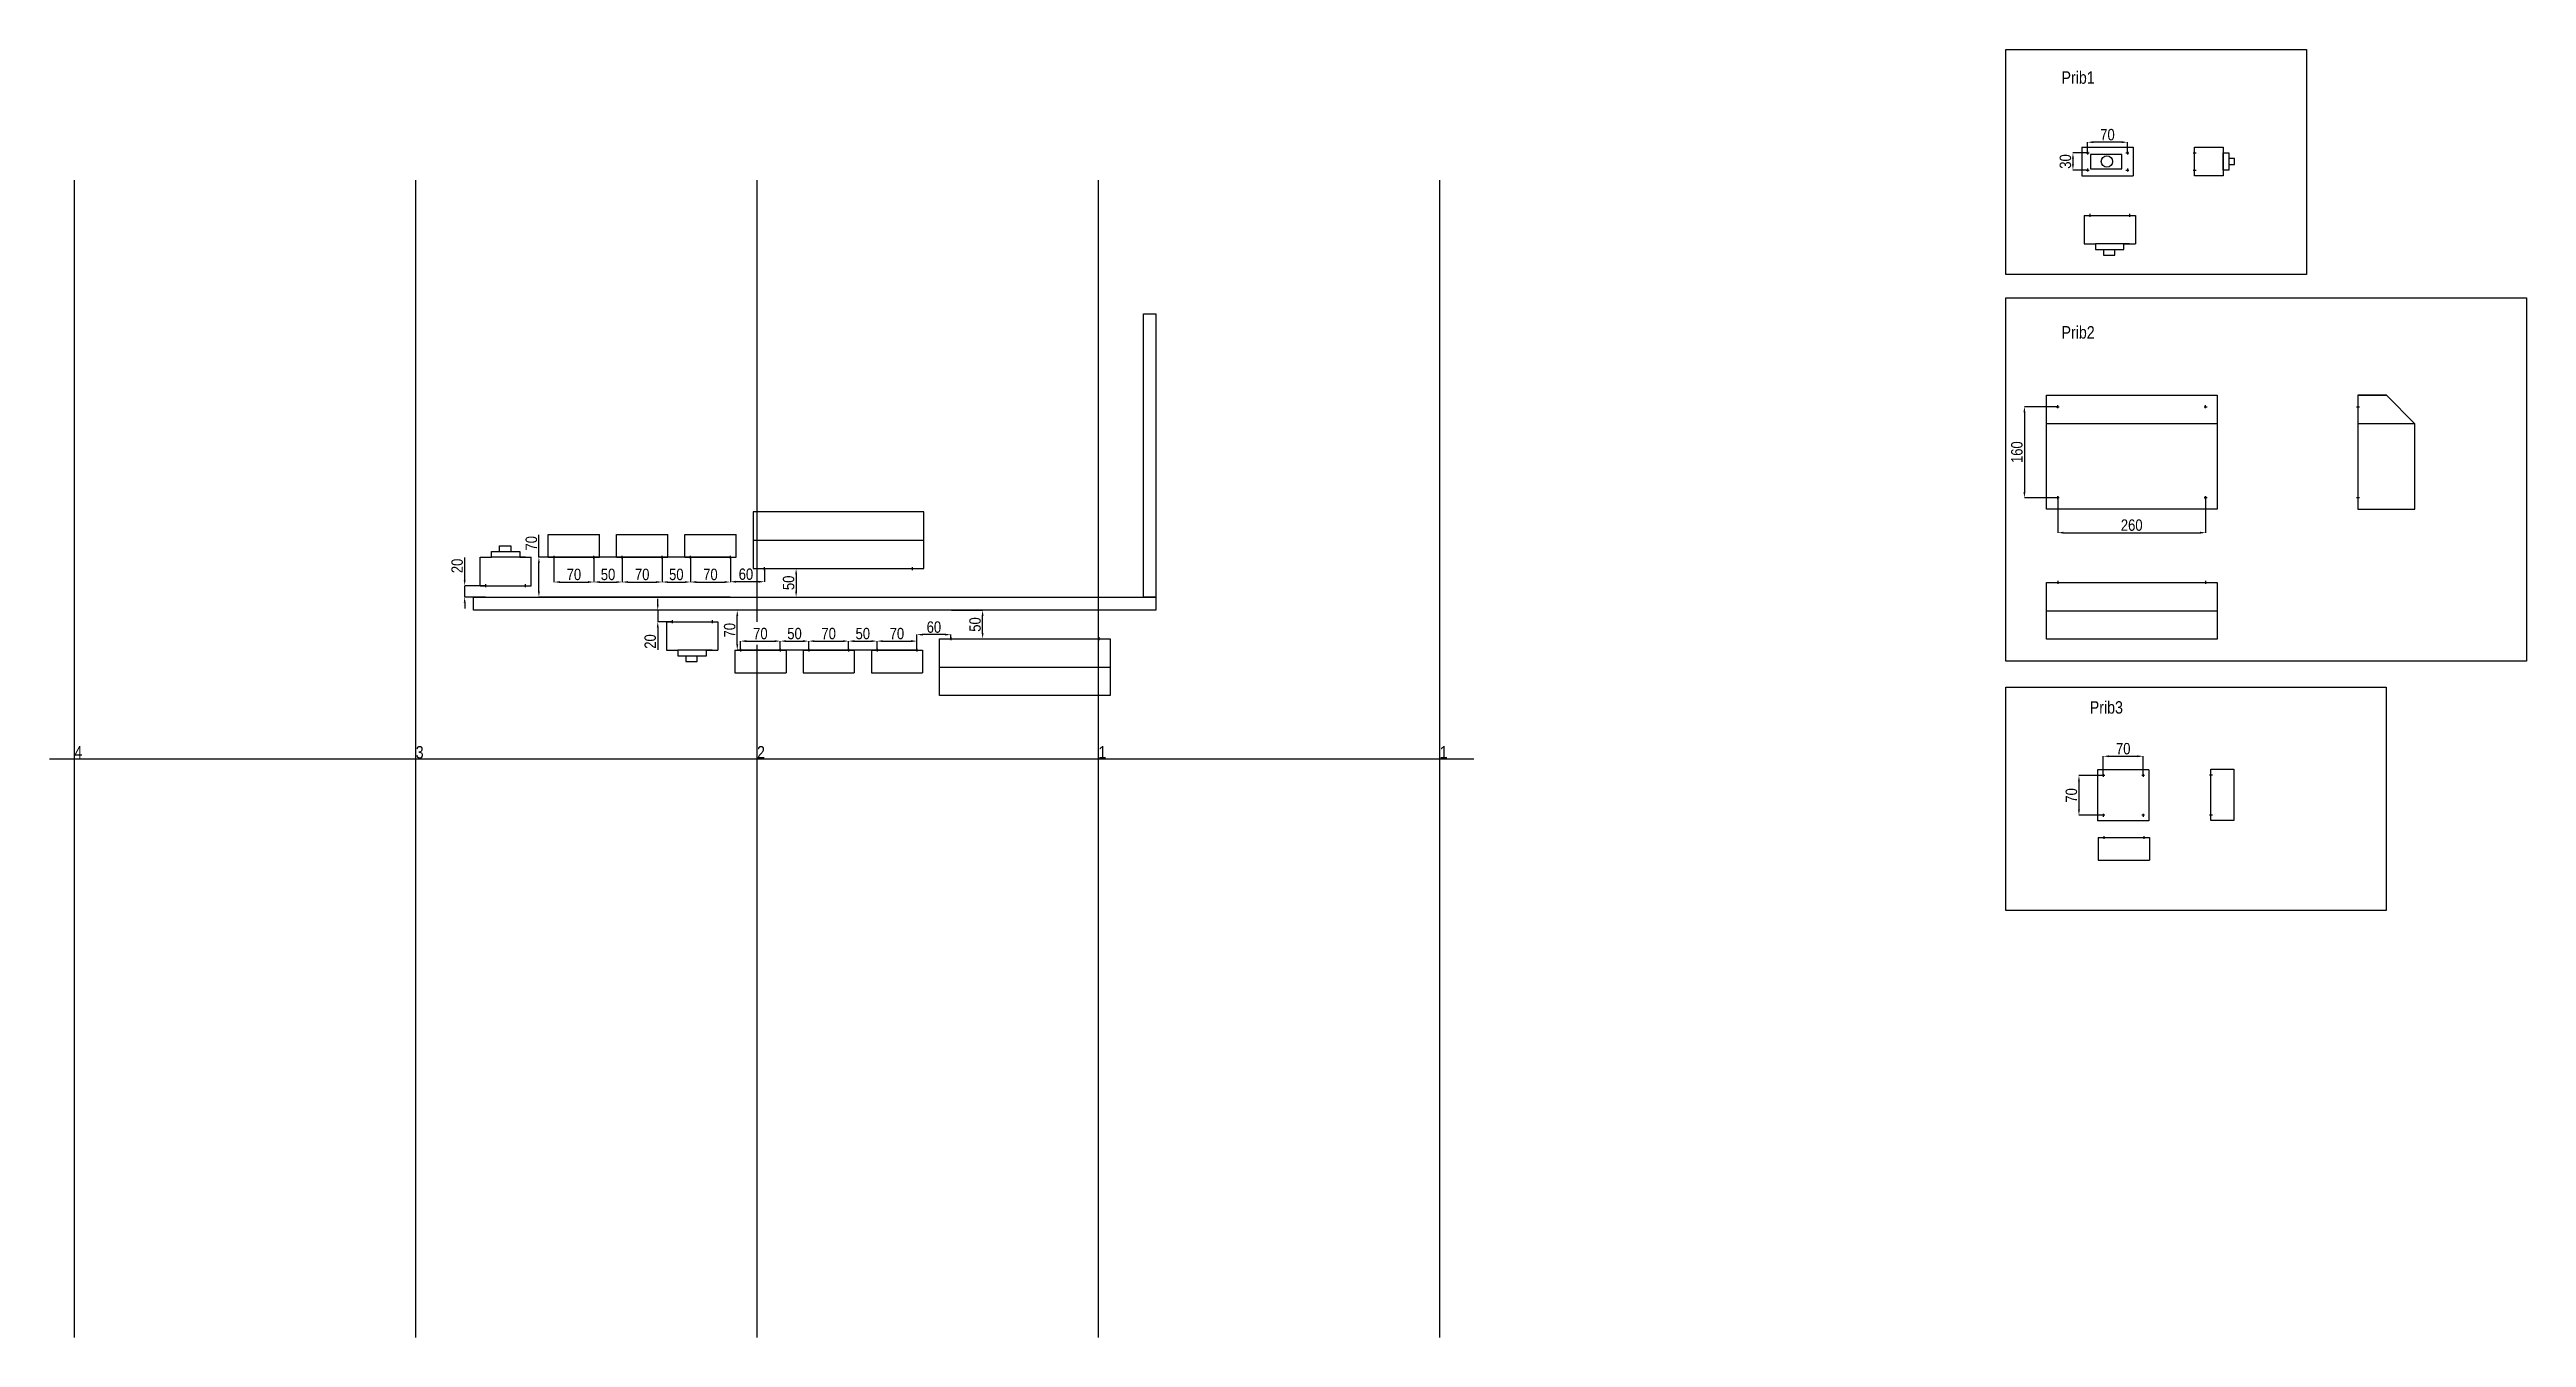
# Model space of a CAD drawing. Header units: millimetres. Extents: x 984 to 5338, y 226 to 2491.
import ezdxf

# ---------------------------------------------------------------- set-up
doc = ezdxf.new("R2010")
doc.units = ezdxf.units.MM
doc.header["$PDMODE"] = 35
for name, color, linetype, lineweight in [('attachment point', 1, 'Continuous', 25), ('dimensions', 253, 'Continuous', 25), ('pribor', 3, 'Continuous', 30)]:
    doc.layers.add(name, color=color, linetype=linetype, lineweight=lineweight)
doc.layers.add('base_lines', color=8, linetype='Continuous')
doc.styles.get("Standard").update_dxf_attribs({"font": 'ARIALN.TTF'})
doc.dimstyles.new('Copy of ISO-25', dxfattribs={"dimtxt": 20, "dimasz": 10, "dimexe": 0, "dimexo": 0.625, "dimgap": 3, "dimtad": 1, "dimtxsty": 'Standard', "dimcen": 2.5, "dimadec": 0, "dimazin": 0, "dimtfac": 1, "dimtmove": 0, "dimatfit": 3, "dimfxl": 1, "dimarcsym": 0})

# ---------------------------------------------------------------- blocks, each defined once
blk = doc.blocks.new('*D1')
at = {"layer": 'Defpoints', "color": 0, "transparency": 16777216}
for p in [(4566.6, 2327.9), (4566.6, 2309), (4636.6, 2309)]:
    blk.add_point(p, dxfattribs=at)
at = {"layer": 'dimensions', "color": 0, "lineweight": -2, "transparency": 16777216}
for p, q in [((4566.6, 2309.6), (4566.6, 2327.9)), ((4626.6, 2327.9), (4576.6, 2327.9)), ((4636.6, 2309.6), (4636.6, 2327.9))]:
    blk.add_line(p, q, dxfattribs=at)
at = {"layer": 'dimensions', "color": 0, "transparency": 16777216}
for points in [[(4576.6, 2329.6), (4576.6, 2326.2), (4566.6, 2327.9)], [(4626.6, 2329.6), (4626.6, 2326.2), (4636.6, 2327.9)]]:
    blk.add_solid(points, dxfattribs=at)
at = {"layer": 'dimensions', "color": 0, "transparency": 16777216, "insert": (4601.6, 2341.1), "char_height": 20, "attachment_point": 5}
blk.add_mtext('70', dxfattribs=at)
blk = doc.blocks.new('*D2')
at = {"layer": 'Defpoints', "color": 0, "transparency": 16777216}
for p in [(4566.6, 2309), (4540.9, 2279), (4566.6, 2279)]:
    blk.add_point(p, dxfattribs=at)
at = {"layer": 'dimensions', "color": 0, "lineweight": -2, "transparency": 16777216}
for p, q in [((4566, 2309), (4540.9, 2309)), ((4540.9, 2299), (4540.9, 2289)), ((4566, 2279), (4540.9, 2279))]:
    blk.add_line(p, q, dxfattribs=at)
at = {"layer": 'dimensions', "color": 0, "transparency": 16777216}
for points in [[(4539.2, 2299), (4542.6, 2299), (4540.9, 2309)], [(4539.2, 2289), (4542.6, 2289), (4540.9, 2279)]]:
    blk.add_solid(points, dxfattribs=at)
at = {"layer": 'dimensions', "color": 0, "transparency": 16777216, "insert": (4527.7, 2294), "char_height": 20, "attachment_point": 5, "rotation": 90}
blk.add_mtext('30', dxfattribs=at)
blk = doc.blocks.new('*D9')
at = {"layer": 'Defpoints', "color": 0, "transparency": 16777216}
for p in [(4514.2, 1702.7), (4774.2, 1702.7), (4774.2, 1641.1)]:
    blk.add_point(p, dxfattribs=at)
at = {"layer": 'dimensions', "color": 0, "lineweight": -2, "transparency": 16777216}
for p, q in [((4514.2, 1702.1), (4514.2, 1641.1)), ((4774.2, 1702.1), (4774.2, 1641.1)), ((4524.2, 1641.1), (4764.2, 1641.1))]:
    blk.add_line(p, q, dxfattribs=at)
at = {"layer": 'dimensions', "color": 0, "transparency": 16777216}
for points in [[(4524.2, 1642.8), (4524.2, 1639.4), (4514.2, 1641.1)], [(4764.2, 1642.8), (4764.2, 1639.4), (4774.2, 1641.1)]]:
    blk.add_solid(points, dxfattribs=at)
at = {"layer": 'dimensions', "color": 0, "transparency": 16777216, "insert": (4644.2, 1654.3), "char_height": 20, "attachment_point": 5}
blk.add_mtext('260', dxfattribs=at)
blk = doc.blocks.new('*D10')
at = {"layer": 'Defpoints', "color": 0, "transparency": 16777216}
for p in [(4514.2, 1862.7), (4455.6, 1702.7), (4514.2, 1702.7)]:
    blk.add_point(p, dxfattribs=at)
at = {"layer": 'dimensions', "color": 0, "lineweight": -2, "transparency": 16777216}
for p, q in [((4513.6, 1862.7), (4455.6, 1862.7)), ((4455.6, 1852.7), (4455.6, 1712.7)), ((4513.6, 1702.7), (4455.6, 1702.7))]:
    blk.add_line(p, q, dxfattribs=at)
at = {"layer": 'dimensions', "color": 0, "transparency": 16777216}
for points in [[(4453.9, 1852.7), (4457.3, 1852.7), (4455.6, 1862.7)], [(4453.9, 1712.7), (4457.3, 1712.7), (4455.6, 1702.7)]]:
    blk.add_solid(points, dxfattribs=at)
at = {"layer": 'dimensions', "color": 0, "transparency": 16777216, "insert": (4442.4, 1782.7), "char_height": 20, "attachment_point": 5, "rotation": 90}
blk.add_mtext('160', dxfattribs=at)
blk = doc.blocks.new('prib2_front')
at = {"layer": 'attachment point'}
for p, q in [((-2.5, 0), (2.5, 0)), ((0, -2.5), (0, 2.5)), ((257.5, 0), (262.5, 0)), ((260, -2.5), (260, 2.5)), ((-2.5, -160), (2.5, -160)), ((0, -162.5), (0, -157.5)), ((257.5, -160), (262.5, -160)), ((260, -162.5), (260, -157.5))]:
    blk.add_line(p, q, dxfattribs=at)
at = {"layer": 'pribor'}
blk.add_line((280, -30), (-20, -30), dxfattribs=at)
blk.add_lwpolyline([(-20, 20), (280, 20), (280, -180), (-20, -180), (-20, 20)], dxfattribs=at)
blk = doc.blocks.new('prib1_front')
at = {"layer": 'attachment point'}
for p, q in [((-2.5, 0), (2.5, 0)), ((0, 2.5), (0, -2.5)), ((67.5, 0), (72.5, 0)), ((70, 2.5), (70, -2.5)), ((-2.5, -30), (2.5, -30)), ((0, -27.5), (0, -32.5)), ((67.5, -30), (72.5, -30)), ((70, -27.5), (70, -32.5))]:
    blk.add_line(p, q, dxfattribs=at)
at = {"layer": 'pribor'}
for p, q in [((-10, 10), (80, 10)), ((-10, 10), (-10, -40)), ((80, 10), (80, -40)), ((-10, -40), (80, -40))]:
    blk.add_line(p, q, dxfattribs=at)
blk.add_lwpolyline([(5.4, -27.7), (60, -27.7), (60, -2.5), (5.4, -2.5)], close=True, dxfattribs=at)
blk.add_circle((34, -15), 10, dxfattribs=at)
blk = doc.blocks.new('prib1_side')
at = {"layer": 'attachment point'}
for p, q in [((-2.5, 0), (2.5, 0)), ((-2.5, -30), (2.5, -30))]:
    blk.add_line(p, q, dxfattribs=at)
at = {"layer": 'pribor'}
for p, q in [((0, -40), (0, 10)), ((0, 10), (50, 10)), ((50, 10), (50, -40)), ((50, 0), (60, 0)), ((50, -30), (50, 0)), ((60, 0), (60, -30)), ((50, -40), (0, -40)), ((60, -30), (50, -30)), ((70, -10), (60, -10)), ((60, -10), (60, -20)), ((60, -20), (70, -20)), ((70, -20), (70, -10))]:
    blk.add_line(p, q, dxfattribs=at)
blk = doc.blocks.new('prib2_above')
at = {"layer": 'attachment point'}
for p, q in [((0, 2.5), (0, -2.5)), ((260, 2.5), (260, -2.5))]:
    blk.add_line(p, q, dxfattribs=at)
at = {"layer": 'pribor'}
blk.add_line((-20, -50), (280, -50), dxfattribs=at)
blk.add_lwpolyline([(-20, 0), (280, 0), (280, -100), (-20, -100), (-20, 0)], dxfattribs=at)
blk = doc.blocks.new('prib2_side')
at = {"layer": 'attachment point'}
for p, q in [((-2.5, 0), (2.5, 0)), ((-2.5, -160), (2.5, -160))]:
    blk.add_line(p, q, dxfattribs=at)
at = {"layer": 'pribor'}
for p, q in [((0, 20), (50, 20)), ((100, -30), (50, 20)), ((100, -30), (0, -30))]:
    blk.add_line(p, q, dxfattribs=at)
for points in [[(0, 20), (0, -180), (100, -180), (100, -30)], [(50, 20), (0, 20)]]:
    blk.add_lwpolyline(points, dxfattribs=at)
blk = doc.blocks.new('*D21')
at = {"layer": 'Defpoints', "color": 0, "transparency": 16777216}
for p in [(4594.3, 1214), (4551.5, 1144), (4594.3, 1144)]:
    blk.add_point(p, dxfattribs=at)
at = {"layer": 'dimensions', "color": 0, "lineweight": -2, "transparency": 16777216}
for p, q in [((4593.7, 1214), (4551.5, 1214)), ((4551.5, 1204), (4551.5, 1154)), ((4593.7, 1144), (4551.5, 1144))]:
    blk.add_line(p, q, dxfattribs=at)
at = {"layer": 'dimensions', "color": 0, "transparency": 16777216}
for points in [[(4549.8, 1204), (4553.1, 1204), (4551.5, 1214)], [(4549.8, 1154), (4553.1, 1154), (4551.5, 1144)]]:
    blk.add_solid(points, dxfattribs=at)
at = {"layer": 'dimensions', "color": 0, "transparency": 16777216, "insert": (4538.2, 1179), "char_height": 20, "attachment_point": 5, "rotation": 90}
blk.add_mtext('70', dxfattribs=at)
blk = doc.blocks.new('*D22')
at = {"layer": 'Defpoints', "color": 0, "transparency": 16777216}
for p in [(4664.3, 1247.9), (4594.3, 1214), (4664.3, 1214)]:
    blk.add_point(p, dxfattribs=at)
at = {"layer": 'dimensions', "color": 0, "lineweight": -2, "transparency": 16777216}
for p, q in [((4594.3, 1214.7), (4594.3, 1247.9)), ((4604.3, 1247.9), (4654.3, 1247.9)), ((4664.3, 1214.7), (4664.3, 1247.9))]:
    blk.add_line(p, q, dxfattribs=at)
at = {"layer": 'dimensions', "color": 0, "transparency": 16777216}
for points in [[(4604.3, 1249.5), (4604.3, 1246.2), (4594.3, 1247.9)], [(4654.3, 1249.5), (4654.3, 1246.2), (4664.3, 1247.9)]]:
    blk.add_solid(points, dxfattribs=at)
at = {"layer": 'dimensions', "color": 0, "transparency": 16777216, "insert": (4629.3, 1261.1), "char_height": 20, "attachment_point": 5}
blk.add_mtext('70', dxfattribs=at)
blk = doc.blocks.new('prib3_front')
at = {"layer": 'attachment point'}
for p, q in [((2.5, 0), (-2.5, 0)), ((0, 2.5), (0, -2.5)), ((72.5, 0), (67.5, 0)), ((70, 2.5), (70, -2.5)), ((2.5, -70), (-2.5, -70)), ((0, -67.5), (0, -72.5)), ((72.5, -70), (67.5, -70)), ((70, -67.5), (70, -72.5))]:
    blk.add_line(p, q, dxfattribs=at)
at = {"layer": 'pribor'}
for p, q in [((-10, 10), (-10, -80)), ((80, 10), (-10, 10)), ((80, 10), (80, -80)), ((80, -80), (-10, -80))]:
    blk.add_line(p, q, dxfattribs=at)
blk = doc.blocks.new('prib3_above')
at = {"layer": 'attachment point'}
for p, q in [((0, 2.5), (0, -2.5)), ((70, 2.5), (70, -2.5))]:
    blk.add_line(p, q, dxfattribs=at)
at = {"layer": 'pribor'}
for p, q in [((-10, 0), (80, 0)), ((-10, 0), (-10, -40)), ((80, 0), (80, -40)), ((-10, -40), (80, -40))]:
    blk.add_line(p, q, dxfattribs=at)
blk = doc.blocks.new('prib3_side')
at = {"layer": 'attachment point'}
for p, q in [((-2.5, 0), (2.5, 0)), ((-2.5, -70), (2.5, -70))]:
    blk.add_line(p, q, dxfattribs=at)
at = {"layer": 'pribor'}
for p, q in [((0, -80), (0, 10)), ((0, 10), (40, 10)), ((40, 10), (40, -80)), ((40, -80), (0, -80))]:
    blk.add_line(p, q, dxfattribs=at)
blk = doc.blocks.new('prib1_above')
at = {"layer": 'attachment point'}
for p, q in [((0, 2.5), (0, -2.5)), ((70, 2.5), (70, -2.5))]:
    blk.add_line(p, q, dxfattribs=at)
at = {"layer": 'pribor'}
for p, q in [((-10, 0), (80, 0)), ((-10, 0), (-10, -50)), ((80, 0), (80, -50)), ((-10, -50), (10, -50)), ((10, -50), (10, -60)), ((60, -50), (10, -50)), ((10, -60), (60, -60)), ((24, -60), (24, -70)), ((24, -70), (39, -70)), ((39, -70), (44, -70)), ((44, -70), (44, -60)), ((60, -50), (80, -50)), ((60, -60), (60, -50)), ((70, -50), (60, -50))]:
    blk.add_line(p, q, dxfattribs=at)
blk = doc.blocks.new('*D29')
at = {"layer": 'Defpoints', "color": 0, "transparency": 16777216}
for p in [(2053.3, 1504.6), (2078.7, 1504.6), (2078.7, 1484.6)]:
    blk.add_point(p, dxfattribs=at)
at = {"layer": 'dimensions', "color": 0, "lineweight": -2, "transparency": 16777216}
for p, q in [((2053.3, 1514.6), (2053.3, 1524.6)), ((2078.1, 1504.6), (2053.3, 1504.6)), ((2053.3, 1504.6), (2053.3, 1484.6)), ((2078.1, 1484.6), (2053.3, 1484.6)), ((2053.3, 1474.6), (2053.3, 1434.8))]:
    blk.add_line(p, q, dxfattribs=at)
at = {"layer": 'dimensions', "color": 0, "transparency": 16777216}
for points in [[(2051.6, 1514.6), (2054.9, 1514.6), (2053.3, 1504.6)], [(2051.6, 1474.6), (2054.9, 1474.6), (2053.3, 1484.6)]]:
    blk.add_solid(points, dxfattribs=at)
at = {"layer": 'dimensions', "color": 0, "transparency": 16777216, "insert": (2040.1, 1449.7), "char_height": 20, "attachment_point": 5, "rotation": 90}
blk.add_mtext('20', dxfattribs=at)
blk = doc.blocks.new('*D30')
at = {"layer": 'Defpoints', "color": 0, "transparency": 16777216}
for p in [(2193, 1504.6), (2508.7, 1504.6), (2508.7, 1434.6)]:
    blk.add_point(p, dxfattribs=at)
at = {"layer": 'dimensions', "color": 0, "lineweight": -2, "transparency": 16777216}
for p, q in [((2508.1, 1504.6), (2193, 1504.6)), ((2193, 1444.6), (2193, 1494.6)), ((2508.1, 1434.6), (2193, 1434.6))]:
    blk.add_line(p, q, dxfattribs=at)
at = {"layer": 'dimensions', "color": 0, "transparency": 16777216}
for points in [[(2191.4, 1494.6), (2194.7, 1494.6), (2193, 1504.6)], [(2191.4, 1444.6), (2194.7, 1444.6), (2193, 1434.6)]]:
    blk.add_solid(points, dxfattribs=at)
at = {"layer": 'dimensions', "color": 0, "transparency": 16777216, "insert": (2179.8, 1469.6), "char_height": 20, "attachment_point": 5, "rotation": 90}
blk.add_mtext('70', dxfattribs=at)
blk = doc.blocks.new('*D31')
at = {"layer": 'Defpoints', "color": 0, "transparency": 16777216}
for p in [(2568.7, 1504.6), (2624.3, 1504.6), (2568.7, 1454.6)]:
    blk.add_point(p, dxfattribs=at)
at = {"layer": 'dimensions', "color": 0, "lineweight": -2, "transparency": 16777216}
for p, q in [((2569.4, 1504.6), (2624.3, 1504.6)), ((2624.3, 1464.6), (2624.3, 1494.6)), ((2569.4, 1454.6), (2624.3, 1454.6))]:
    blk.add_line(p, q, dxfattribs=at)
at = {"layer": 'dimensions', "color": 0, "transparency": 16777216}
for points in [[(2622.7, 1494.6), (2626, 1494.6), (2624.3, 1504.6)], [(2622.7, 1464.6), (2626, 1464.6), (2624.3, 1454.6)]]:
    blk.add_solid(points, dxfattribs=at)
at = {"layer": 'dimensions', "color": 0, "transparency": 16777216, "insert": (2611.1, 1479.6), "char_height": 20, "attachment_point": 5, "rotation": 90}
blk.add_mtext('50', dxfattribs=at)
blk = doc.blocks.new('*D32')
at = {"layer": 'Defpoints', "color": 0, "transparency": 16777216}
for p in [(2268.7, 1450.4), (2198.7, 1434.6), (2268.7, 1434.6)]:
    blk.add_point(p, dxfattribs=at)
at = {"layer": 'dimensions', "color": 0, "lineweight": -2, "transparency": 16777216}
for p, q in [((2198.7, 1435.2), (2198.7, 1450.4)), ((2208.7, 1450.4), (2258.7, 1450.4)), ((2268.7, 1435.2), (2268.7, 1450.4))]:
    blk.add_line(p, q, dxfattribs=at)
at = {"layer": 'dimensions', "color": 0, "transparency": 16777216}
for points in [[(2208.7, 1452.1), (2208.7, 1448.7), (2198.7, 1450.4)], [(2258.7, 1452.1), (2258.7, 1448.7), (2268.7, 1450.4)]]:
    blk.add_solid(points, dxfattribs=at)
at = {"layer": 'dimensions', "color": 0, "transparency": 16777216, "insert": (2233.7, 1463.6), "char_height": 20, "attachment_point": 5}
blk.add_mtext('70', dxfattribs=at)
blk = doc.blocks.new('*D33')
at = {"layer": 'Defpoints', "color": 0, "transparency": 16777216}
for p in [(2388.7, 1450.4), (2318.7, 1434.6), (2388.7, 1434.6)]:
    blk.add_point(p, dxfattribs=at)
at = {"layer": 'dimensions', "color": 0, "lineweight": -2, "transparency": 16777216}
for p, q in [((2318.7, 1435.2), (2318.7, 1450.4)), ((2328.7, 1450.4), (2378.7, 1450.4)), ((2388.7, 1435.2), (2388.7, 1450.4))]:
    blk.add_line(p, q, dxfattribs=at)
at = {"layer": 'dimensions', "color": 0, "transparency": 16777216}
for points in [[(2328.7, 1452.1), (2328.7, 1448.7), (2318.7, 1450.4)], [(2378.7, 1452.1), (2378.7, 1448.7), (2388.7, 1450.4)]]:
    blk.add_solid(points, dxfattribs=at)
at = {"layer": 'dimensions', "color": 0, "transparency": 16777216, "insert": (2353.7, 1463.6), "char_height": 20, "attachment_point": 5}
blk.add_mtext('70', dxfattribs=at)
blk = doc.blocks.new('*D34')
at = {"layer": 'Defpoints', "color": 0, "transparency": 16777216}
for p in [(2508.7, 1450.4), (2438.7, 1434.6), (2508.7, 1434.6)]:
    blk.add_point(p, dxfattribs=at)
at = {"layer": 'dimensions', "color": 0, "lineweight": -2, "transparency": 16777216}
for p, q in [((2438.7, 1435.2), (2438.7, 1450.4)), ((2448.7, 1450.4), (2498.7, 1450.4)), ((2508.7, 1435.2), (2508.7, 1450.4))]:
    blk.add_line(p, q, dxfattribs=at)
at = {"layer": 'dimensions', "color": 0, "transparency": 16777216}
for points in [[(2448.7, 1452.1), (2448.7, 1448.7), (2438.7, 1450.4)], [(2498.7, 1452.1), (2498.7, 1448.7), (2508.7, 1450.4)]]:
    blk.add_solid(points, dxfattribs=at)
at = {"layer": 'dimensions', "color": 0, "transparency": 16777216, "insert": (2473.7, 1463.6), "char_height": 20, "attachment_point": 5}
blk.add_mtext('70', dxfattribs=at)
blk = doc.blocks.new('*D35')
at = {"layer": 'Defpoints', "color": 0, "transparency": 16777216}
for p in [(2318.7, 1450.4), (2268.7, 1434.6), (2318.7, 1434.6)]:
    blk.add_point(p, dxfattribs=at)
at = {"layer": 'dimensions', "color": 0, "lineweight": -2, "transparency": 16777216}
for p, q in [((2268.7, 1435.2), (2268.7, 1450.4)), ((2278.7, 1450.4), (2308.7, 1450.4)), ((2318.7, 1435.2), (2318.7, 1450.4))]:
    blk.add_line(p, q, dxfattribs=at)
at = {"layer": 'dimensions', "color": 0, "transparency": 16777216}
for points in [[(2278.7, 1452.1), (2278.7, 1448.7), (2268.7, 1450.4)], [(2308.7, 1452.1), (2308.7, 1448.7), (2318.7, 1450.4)]]:
    blk.add_solid(points, dxfattribs=at)
at = {"layer": 'dimensions', "color": 0, "transparency": 16777216, "insert": (2293.7, 1463.6), "char_height": 20, "attachment_point": 5}
blk.add_mtext('50', dxfattribs=at)
blk = doc.blocks.new('*D36')
at = {"layer": 'Defpoints', "color": 0, "transparency": 16777216}
for p in [(2438.7, 1450.4), (2388.7, 1434.6), (2438.7, 1434.6)]:
    blk.add_point(p, dxfattribs=at)
at = {"layer": 'dimensions', "color": 0, "lineweight": -2, "transparency": 16777216}
for p, q in [((2388.7, 1435.2), (2388.7, 1450.4)), ((2398.7, 1450.4), (2428.7, 1450.4)), ((2438.7, 1435.2), (2438.7, 1450.4))]:
    blk.add_line(p, q, dxfattribs=at)
at = {"layer": 'dimensions', "color": 0, "transparency": 16777216}
for points in [[(2398.7, 1452.1), (2398.7, 1448.7), (2388.7, 1450.4)], [(2428.7, 1452.1), (2428.7, 1448.7), (2438.7, 1450.4)]]:
    blk.add_solid(points, dxfattribs=at)
at = {"layer": 'dimensions', "color": 0, "transparency": 16777216, "insert": (2413.7, 1463.6), "char_height": 20, "attachment_point": 5}
blk.add_mtext('50', dxfattribs=at)
blk = doc.blocks.new('*D37')
at = {"layer": 'Defpoints', "color": 0, "transparency": 16777216}
for p in [(2508.7, 1461.8), (2568.7, 1454.6), (2508.7, 1434.6)]:
    blk.add_point(p, dxfattribs=at)
at = {"layer": 'dimensions', "color": 0, "lineweight": -2, "transparency": 16777216}
for p, q in [((2508.7, 1435.2), (2508.7, 1461.8)), ((2558.7, 1461.8), (2518.7, 1461.8)), ((2568.7, 1455.2), (2568.7, 1461.8))]:
    blk.add_line(p, q, dxfattribs=at)
at = {"layer": 'dimensions', "color": 0, "transparency": 16777216}
for points in [[(2518.7, 1463.4), (2518.7, 1460.1), (2508.7, 1461.8)], [(2558.7, 1463.4), (2558.7, 1460.1), (2568.7, 1461.8)]]:
    blk.add_solid(points, dxfattribs=at)
at = {"layer": 'dimensions', "color": 0, "transparency": 16777216, "insert": (2538.7, 1475), "char_height": 20, "attachment_point": 5}
blk.add_mtext('60', dxfattribs=at)
blk = doc.blocks.new('*D46')
at = {"layer": 'Defpoints', "color": 0, "transparency": 16777216}
for p in [(1713.9, 1527.9), (1750.9, 1547.9), (1750.9, 1527.9)]:
    blk.add_point(p, dxfattribs=at)
at = {"layer": 'dimensions', "color": 0, "lineweight": -2, "transparency": 16777216}
for p, q in [((1713.9, 1557.9), (1713.9, 1597.6)), ((1750.3, 1547.9), (1713.9, 1547.9)), ((1713.9, 1527.9), (1713.9, 1547.9)), ((1750.3, 1527.9), (1713.9, 1527.9)), ((1713.9, 1517.9), (1713.9, 1507.9))]:
    blk.add_line(p, q, dxfattribs=at)
at = {"layer": 'dimensions', "color": 0, "transparency": 16777216}
for points in [[(1712.2, 1557.9), (1715.5, 1557.9), (1713.9, 1547.9)], [(1712.2, 1517.9), (1715.5, 1517.9), (1713.9, 1527.9)]]:
    blk.add_solid(points, dxfattribs=at)
at = {"layer": 'dimensions', "color": 0, "transparency": 16777216, "insert": (1700.7, 1582.7), "char_height": 20, "attachment_point": 5, "rotation": 90}
blk.add_mtext('20', dxfattribs=at)
blk = doc.blocks.new('*D40')
at = {"layer": 'Defpoints', "color": 0, "transparency": 16777216}
for p in [(2180.9, 1597.9), (1844.3, 1527.9), (2180.9, 1527.9)]:
    blk.add_point(p, dxfattribs=at)
at = {"layer": 'dimensions', "color": 0, "lineweight": -2, "transparency": 16777216}
for p, q in [((1844.3, 1597.9), (1844.3, 1637.2)), ((2180.3, 1597.9), (1844.3, 1597.9)), ((1844.3, 1537.9), (1844.3, 1587.9)), ((2180.3, 1527.9), (1844.3, 1527.9))]:
    blk.add_line(p, q, dxfattribs=at)
at = {"layer": 'dimensions', "color": 0, "transparency": 16777216}
for points in [[(1842.7, 1587.9), (1846, 1587.9), (1844.3, 1597.9)], [(1842.7, 1537.9), (1846, 1537.9), (1844.3, 1527.9)]]:
    blk.add_solid(points, dxfattribs=at)
at = {"layer": 'dimensions', "color": 0, "transparency": 16777216, "insert": (1831.1, 1622.5), "char_height": 20, "attachment_point": 5, "rotation": 90}
blk.add_mtext('70', dxfattribs=at)
blk = doc.blocks.new('*D41')
at = {"layer": 'Defpoints', "color": 0, "transparency": 16777216}
for p in [(2240.9, 1577.9), (2240.9, 1527.9), (2296.5, 1527.9)]:
    blk.add_point(p, dxfattribs=at)
at = {"layer": 'dimensions', "color": 0, "lineweight": -2, "transparency": 16777216}
for p, q in [((2241.6, 1577.9), (2296.5, 1577.9)), ((2296.5, 1567.9), (2296.5, 1537.9)), ((2241.6, 1527.9), (2296.5, 1527.9))]:
    blk.add_line(p, q, dxfattribs=at)
at = {"layer": 'dimensions', "color": 0, "transparency": 16777216}
for points in [[(2294.8, 1567.9), (2298.2, 1567.9), (2296.5, 1577.9)], [(2294.8, 1537.9), (2298.2, 1537.9), (2296.5, 1527.9)]]:
    blk.add_solid(points, dxfattribs=at)
at = {"layer": 'dimensions', "color": 0, "transparency": 16777216, "insert": (2283.3, 1552.9), "char_height": 20, "attachment_point": 5, "rotation": 90}
blk.add_mtext('50', dxfattribs=at)
blk = doc.blocks.new('*D42')
at = {"layer": 'Defpoints', "color": 0, "transparency": 16777216}
for p in [(1870.9, 1597.9), (1940.9, 1597.9), (1940.9, 1554.3)]:
    blk.add_point(p, dxfattribs=at)
at = {"layer": 'dimensions', "color": 0, "lineweight": -2, "transparency": 16777216}
for p, q in [((1870.9, 1597.2), (1870.9, 1554.3)), ((1940.9, 1597.2), (1940.9, 1554.3)), ((1880.9, 1554.3), (1930.9, 1554.3))]:
    blk.add_line(p, q, dxfattribs=at)
at = {"layer": 'dimensions', "color": 0, "transparency": 16777216}
for points in [[(1880.9, 1556), (1880.9, 1552.7), (1870.9, 1554.3)], [(1930.9, 1556), (1930.9, 1552.7), (1940.9, 1554.3)]]:
    blk.add_solid(points, dxfattribs=at)
at = {"layer": 'dimensions', "color": 0, "transparency": 16777216, "insert": (1905.9, 1567.6), "char_height": 20, "attachment_point": 5}
blk.add_mtext('70', dxfattribs=at)
blk = doc.blocks.new('*D43')
at = {"layer": 'Defpoints', "color": 0, "transparency": 16777216}
for p in [(1990.9, 1597.9), (2060.9, 1597.9), (2060.9, 1554.3)]:
    blk.add_point(p, dxfattribs=at)
at = {"layer": 'dimensions', "color": 0, "lineweight": -2, "transparency": 16777216}
for p, q in [((1990.9, 1597.2), (1990.9, 1554.3)), ((2060.9, 1597.2), (2060.9, 1554.3)), ((2000.9, 1554.3), (2050.9, 1554.3))]:
    blk.add_line(p, q, dxfattribs=at)
at = {"layer": 'dimensions', "color": 0, "transparency": 16777216}
for points in [[(2000.9, 1556), (2000.9, 1552.7), (1990.9, 1554.3)], [(2050.9, 1556), (2050.9, 1552.7), (2060.9, 1554.3)]]:
    blk.add_solid(points, dxfattribs=at)
at = {"layer": 'dimensions', "color": 0, "transparency": 16777216, "insert": (2025.9, 1567.6), "char_height": 20, "attachment_point": 5}
blk.add_mtext('70', dxfattribs=at)
blk = doc.blocks.new('*D44')
at = {"layer": 'Defpoints', "color": 0, "transparency": 16777216}
for p in [(2110.9, 1597.9), (2180.9, 1597.9), (2180.9, 1554.3)]:
    blk.add_point(p, dxfattribs=at)
at = {"layer": 'dimensions', "color": 0, "lineweight": -2, "transparency": 16777216}
for p, q in [((2110.9, 1597.2), (2110.9, 1554.3)), ((2180.9, 1597.2), (2180.9, 1554.3)), ((2120.9, 1554.3), (2170.9, 1554.3))]:
    blk.add_line(p, q, dxfattribs=at)
at = {"layer": 'dimensions', "color": 0, "transparency": 16777216}
for points in [[(2120.9, 1556), (2120.9, 1552.7), (2110.9, 1554.3)], [(2170.9, 1556), (2170.9, 1552.7), (2180.9, 1554.3)]]:
    blk.add_solid(points, dxfattribs=at)
at = {"layer": 'dimensions', "color": 0, "transparency": 16777216, "insert": (2145.9, 1567.6), "char_height": 20, "attachment_point": 5}
blk.add_mtext('70', dxfattribs=at)
blk = doc.blocks.new('*D38')
at = {"layer": 'Defpoints', "color": 0, "transparency": 16777216}
for p in [(1940.9, 1597.9), (1990.9, 1597.9), (1990.9, 1554.3)]:
    blk.add_point(p, dxfattribs=at)
at = {"layer": 'dimensions', "color": 0, "lineweight": -2, "transparency": 16777216}
for p, q in [((1940.9, 1597.2), (1940.9, 1554.3)), ((1990.9, 1597.2), (1990.9, 1554.3)), ((1950.9, 1554.3), (1980.9, 1554.3))]:
    blk.add_line(p, q, dxfattribs=at)
at = {"layer": 'dimensions', "color": 0, "transparency": 16777216}
for points in [[(1950.9, 1556), (1950.9, 1552.7), (1940.9, 1554.3)], [(1980.9, 1556), (1980.9, 1552.7), (1990.9, 1554.3)]]:
    blk.add_solid(points, dxfattribs=at)
at = {"layer": 'dimensions', "color": 0, "transparency": 16777216, "insert": (1965.9, 1567.6), "char_height": 20, "attachment_point": 5}
blk.add_mtext('50', dxfattribs=at)
blk = doc.blocks.new('*D39')
at = {"layer": 'Defpoints', "color": 0, "transparency": 16777216}
for p in [(2060.9, 1597.9), (2110.9, 1597.9), (2110.9, 1554.3)]:
    blk.add_point(p, dxfattribs=at)
at = {"layer": 'dimensions', "color": 0, "lineweight": -2, "transparency": 16777216}
for p, q in [((2060.9, 1597.2), (2060.9, 1554.3)), ((2110.9, 1597.2), (2110.9, 1554.3)), ((2070.9, 1554.3), (2100.9, 1554.3))]:
    blk.add_line(p, q, dxfattribs=at)
at = {"layer": 'dimensions', "color": 0, "transparency": 16777216}
for points in [[(2070.9, 1556), (2070.9, 1552.7), (2060.9, 1554.3)], [(2100.9, 1556), (2100.9, 1552.7), (2110.9, 1554.3)]]:
    blk.add_solid(points, dxfattribs=at)
at = {"layer": 'dimensions', "color": 0, "transparency": 16777216, "insert": (2085.9, 1567.6), "char_height": 20, "attachment_point": 5}
blk.add_mtext('50', dxfattribs=at)
blk = doc.blocks.new('*D45')
at = {"layer": 'Defpoints', "color": 0, "transparency": 16777216}
for p in [(2180.9, 1597.9), (2240.9, 1577.9), (2180.9, 1554.8)]:
    blk.add_point(p, dxfattribs=at)
at = {"layer": 'dimensions', "color": 0, "lineweight": -2, "transparency": 16777216}
for p, q in [((2180.9, 1597.2), (2180.9, 1554.8)), ((2240.9, 1577.2), (2240.9, 1554.8)), ((2230.9, 1554.8), (2190.9, 1554.8))]:
    blk.add_line(p, q, dxfattribs=at)
at = {"layer": 'dimensions', "color": 0, "transparency": 16777216}
for points in [[(2190.9, 1556.5), (2190.9, 1553.1), (2180.9, 1554.8)], [(2230.9, 1556.5), (2230.9, 1553.1), (2240.9, 1554.8)]]:
    blk.add_solid(points, dxfattribs=at)
at = {"layer": 'dimensions', "color": 0, "transparency": 16777216, "insert": (2208.3, 1568), "char_height": 20, "attachment_point": 5}
blk.add_mtext('60', dxfattribs=at)

msp = doc.modelspace()

# ---------------------------------------------------------------- linework, layer by layer
at = {"layer": 'attachment point'}
for p, q in [((4514.179, 1705.222), (4514.179, 1700.222)), ((4774.179, 1705.222), (4774.179, 1700.222))]:
    msp.add_line(p, q, dxfattribs=at)
at = {"layer": 'base_lines'}
for p, q in [((1027.84, 225.565), (1027.84, 2261.235)), ((1627.84, 225.565), (1627.84, 2261.235)), ((2227.84, 1484.057), (2227.84, 2261.235)), ((2827.84, 225.565), (2827.84, 2261.235)), ((3427.84, 225.565), (3427.84, 2261.235)), ((2227.84, 225.565), (2227.84, 1444.093)), ((984.162, 1243.4), (3487.594, 1243.4))]:
    msp.add_line(p, q, dxfattribs=at)
for points in [[(4422.877, 2490.955), (4951.458, 2490.955), (4951.458, 2095.098), (4422.877, 2095.098)], [(4422.877, 2054.125), (5338.098, 2054.125), (5338.098, 1415.321), (4422.877, 1415.321)], [(2928.741, 1527.864), (2907.136, 1527.864), (2907.136, 2026.214), (2928.741, 2026.214)], [(1729.467, 1527.864), (2928.741, 1527.864), (2928.741, 1504.558), (1729.467, 1504.558)], [(4422.877, 1369.52), (5091.356, 1369.52), (5091.356, 976.298), (4422.877, 976.298)]]:
    msp.add_lwpolyline(points, close=True, dxfattribs=at)

# ---------------------------------------------------------------- block references
at = {"layer": 'attachment point'}
for name, p in [('prib2_side', (5041.875, 1862.722)), ('prib2_above', (4514.179, 1553.733)), ('prib2_above', (2568.741, 1454.558))]:
    msp.add_blockref(name, p, dxfattribs=at)
at = {"layer": 'attachment point', "xscale": -1, "rotation": 180}
msp.add_blockref('prib2_above', (2240.937, 1577.864), dxfattribs=at)
at = {"layer": 'base_lines'}
for name, p in [('prib1_front', (4566.645, 2308.974)), ('prib1_side', (4754.801, 2308.974)), ('prib1_above', (4570.602, 2199.171)), ('prib2_front', (4514.179, 1862.722)), ('prib1_above', (2078.741, 1484.558)), ('prib3_above', (2198.741, 1434.558)), ('prib3_above', (2318.741, 1434.558)), ('prib3_above', (2438.741, 1434.558)), ('prib3_front', (4594.305, 1214.038)), ('prib3_side', (4783.506, 1215.09)), ('prib3_above', (4595.35, 1105.09))]:
    msp.add_blockref(name, p, dxfattribs=at)
at = {"layer": 'base_lines', "xscale": -1, "rotation": 180}
for name, p in [('prib1_above', (1750.937, 1547.864)), ('prib3_above', (1870.937, 1597.864)), ('prib3_above', (1990.937, 1597.864)), ('prib3_above', (2110.937, 1597.864))]:
    msp.add_blockref(name, p, dxfattribs=at)

# ---------------------------------------------------------------- texts
at = {"layer": 'base_lines', "color": 7}
for s, height, p in [('Prib1', 21.8088, (4520.818, 2430.732)), ('Prib2', 21.8088, (4520.818, 1982.616)), ('Prib3', 21.8088, (4570.489, 1322.899)), ('4', 21.809, (1027.84, 1244.025)), ('3', 21.809, (1627.84, 1244.025)), ('2', 21.809, (2227.84, 1244.025)), ('1', 21.809, (2827.84, 1244.025)), ('1', 21.809, (3427.84, 1244.025))]:
    msp.add_text(s, height=height, dxfattribs=at).set_placement(p)

# ---------------------------------------------------------------- dimensions: what is measured, and where the dimension line sits
at = {"layer": 'dimensions'}
for base, p1, p2, picture, middle in [((4566.645, 2327.894), (4636.645, 2308.974), (4566.645, 2308.974), '*D1', (4601.645, 2341.105)), ((4774.179, 1641.096), (4514.179, 1702.722), (4774.179, 1702.722), '*D9', (4644.179, 1654.307)), ((1940.937, 1554.349), (1870.937, 1597.864), (1940.937, 1597.864), '*D42', (1905.937, 1567.56)), ((1990.937, 1554.349), (1940.937, 1597.864), (1990.937, 1597.864), '*D38', (1965.937, 1567.56)), ((2060.937, 1554.349), (1990.937, 1597.864), (2060.937, 1597.864), '*D43', (2025.937, 1567.56)), ((2110.937, 1554.349), (2060.937, 1597.864), (2110.937, 1597.864), '*D39', (2085.937, 1567.56)), ((2180.937, 1554.349), (2110.937, 1597.864), (2180.937, 1597.864), '*D44', (2145.937, 1567.56)), ((2268.741, 1450.403), (2198.741, 1434.558), (2268.741, 1434.558), '*D32', (2233.741, 1463.614)), ((2318.741, 1450.403), (2268.741, 1434.558), (2318.741, 1434.558), '*D35', (2293.741, 1463.614)), ((2388.741, 1450.403), (2318.741, 1434.558), (2388.741, 1434.558), '*D33', (2353.741, 1463.614)), ((2438.741, 1450.403), (2388.741, 1434.558), (2438.741, 1434.558), '*D36', (2413.741, 1463.614)), ((2508.741, 1450.403), (2438.741, 1434.558), (2508.741, 1434.558), '*D34', (2473.741, 1463.614)), ((4664.305, 1247.867), (4594.305, 1214.038), (4664.305, 1214.038), '*D22', (4629.305, 1261.078))]:
    dim = msp.add_linear_dim(base=base, p1=p1, p2=p2, dimstyle='Copy of ISO-25', dxfattribs=at)
    dim.commit()
    dim.dimension.update_dxf_attribs({"geometry": picture, "text_midpoint": middle})
for base, p1, p2, angle, picture, middle in [((4540.905, 2278.974), (4566.645, 2308.974), (4566.645, 2278.974), 90, '*D2', (4527.693, 2293.974)), ((4455.595, 1702.722), (4514.179, 1862.722), (4514.179, 1702.722), 90, '*D10', (4442.384, 1782.722)), ((2296.515, 1527.864), (2240.937, 1577.864), (2240.937, 1527.864), 270, '*D41', (2283.304, 1552.864)), ((2193.029, 1504.558), (2508.741, 1434.558), (2508.741, 1504.558), 90, '*D30', (2179.817, 1469.558)), ((2624.319, 1504.558), (2568.741, 1454.558), (2568.741, 1504.558), 90, '*D31', (2611.108, 1479.558)), ((4551.459, 1144.038), (4594.305, 1214.038), (4594.305, 1144.038), 90, '*D21', (4538.248, 1179.038))]:
    dim = msp.add_linear_dim(base=base, p1=p1, p2=p2, angle=angle, dimstyle='Copy of ISO-25', dxfattribs=at)
    dim.commit()
    dim.dimension.update_dxf_attribs({"geometry": picture, "text_midpoint": middle})
for base, p1, p2, angle, picture, middle in [((1844.347, 1527.864), (2180.937, 1597.864), (2180.937, 1527.864), 270, '*D40', (1844.347, 1622.515)), ((1713.87, 1527.864), (1750.937, 1547.864), (1750.937, 1527.864), 270, '*D46', (1713.87, 1582.72)), ((2053.275, 1504.558), (2078.741, 1484.558), (2078.741, 1504.558), 90, '*D29', (2053.275, 1449.702))]:
    dim = msp.add_linear_dim(base=base, p1=p1, p2=p2, angle=angle, dimstyle='Copy of ISO-25', dxfattribs=at)
    dim.commit()
    dim.dimension.update_dxf_attribs({"geometry": picture, "text_midpoint": middle, "dimtype": 160})
for base, p1, p2, picture, middle in [((2180.937, 1554.79), (2240.937, 1577.864), (2180.937, 1597.864), '*D45', (2208.29, 1554.79)), ((2508.741, 1461.754), (2568.741, 1454.558), (2508.741, 1434.558), '*D37', (2538.741, 1461.754))]:
    dim = msp.add_linear_dim(base=base, p1=p1, p2=p2, dimstyle='Copy of ISO-25', dxfattribs=at)
    dim.commit()
    dim.dimension.update_dxf_attribs({"geometry": picture, "text_midpoint": middle, "dimtype": 160})

doc.saveas('drawing.dxf')
